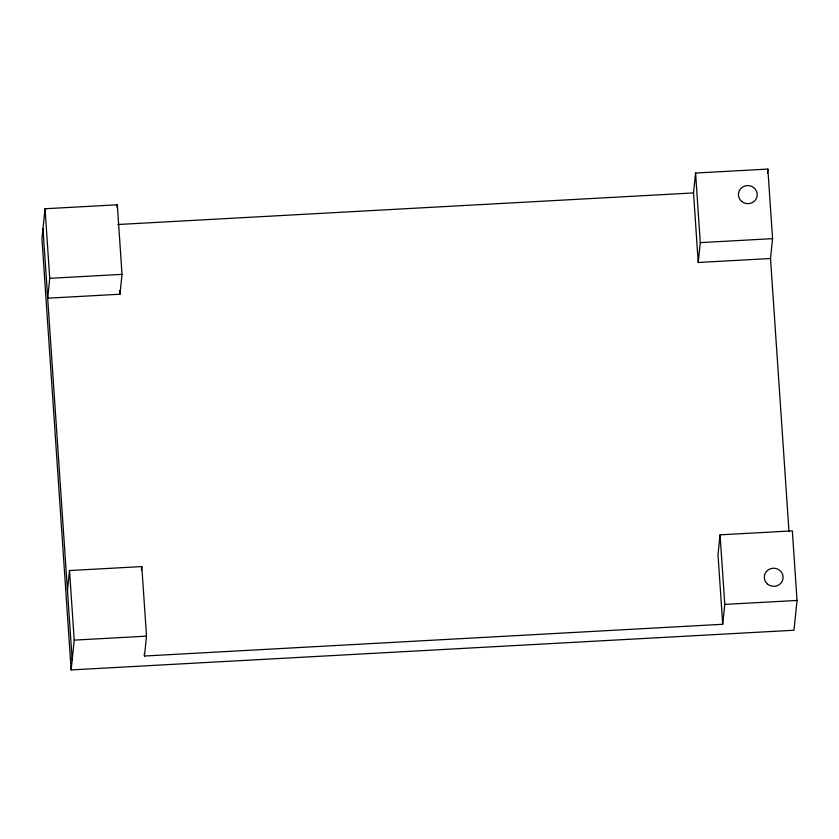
<?xml version="1.0" encoding="UTF-8"?>
<svg xmlns="http://www.w3.org/2000/svg" width="839" height="839" viewBox="0 0 839 839"><rect width="100%" height="100%" fill="white"/><g stroke="black" fill="none" stroke-linecap="round" stroke-linejoin="round"><path stroke-width="1.26" d="M45.033 208.754L49.742 278.328L47.687 298.202L119.967 294.227L122.022 274.363L117.313 204.789L45.033 208.754L41.95 238.559L71.147 669.921L793.967 630.246L797.05 600.441L792.341 530.867L720.061 534.831L718.006 554.705L722.715 624.279L144.455 656.025L144.277 653.445M67.466 590.415L69.511 570.541L141.801 566.577L146.51 636.151L144.455 656.025M117.051 207.275L117.313 204.789M71.147 669.921L74.22 640.126L69.511 570.541M141.413 570.3L141.801 566.577M770.517 258.517L698.226 262.492L693.517 192.918L695.573 173.044L767.853 169.079L772.562 238.654L770.517 258.517L788.964 531.171M698.226 262.492L700.282 242.618L695.573 173.044M767.454 172.96L767.853 169.079M722.715 624.279L724.77 604.405L720.061 534.831M117.88 224.516L693.517 192.918M49.742 278.328L122.022 274.363M700.282 242.618L772.562 238.654M74.22 640.126L146.51 636.151M724.77 604.405L797.05 600.441M119.704 290.367L119.967 294.227M42.978 228.628L72.164 659.989M741.613 201.381A9.418 9.051 5.9 0 0 757.051 196.462A9.418 9.051 5.9 0 0 744.801 186.017A9.418 9.051 5.9 0 0 741.613 201.381M767.507 584.038A9.418 9.051 5.9 0 0 782.955 579.12A9.418 9.051 5.9 0 0 770.695 568.674A9.418 9.051 5.9 0 0 767.507 584.038"/></g></svg>
